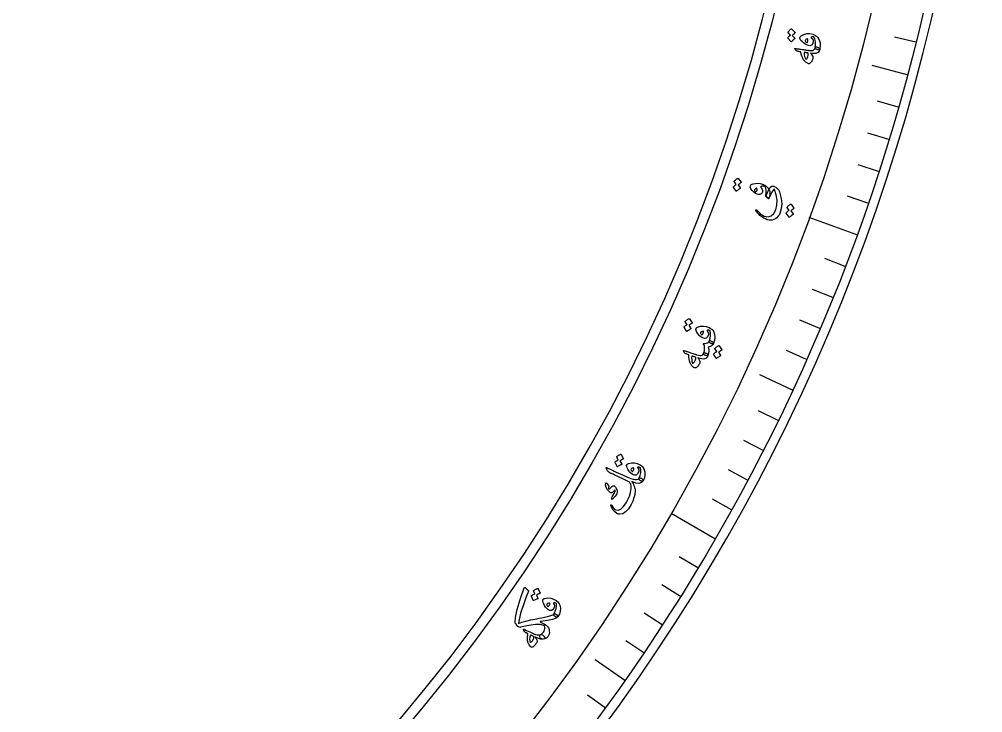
# Model space of a CAD drawing. Header units: millimetres. Extents: x -140 to 140, y -140 to 184.
# Drawn here: x 70.3 to 140, y -82.2 to -32 of the extents above; entities that cross this region are included whole.
import ezdxf

# ---------------------------------------------------------------- set-up
doc = ezdxf.new("R2010")
doc.units = ezdxf.units.MM
for name, color, linetype in [('CUT_INNER', 6, 'Continuous'), ('CUT_OUTER', 1, 'Continuous'), ('ENGRAVE', 7, 'Continuous'), ('ENGRAVE_FINE', 8, 'Continuous'), ('TEXT', 5, 'Continuous')]:
    doc.layers.add(name, color=color, linetype=linetype)

msp = doc.modelspace()

# ---------------------------------------------------------------- linework, layer by layer
at = {"layer": 'CUT_INNER'}
msp.add_arc((0, 0), 128.1, 95.976562, 87.539062, dxfattribs=at)
at = {"layer": 'CUT_OUTER'}
msp.add_arc((0, 0), 140, 175.78125, 4.570313, dxfattribs=at)
at = {"layer": 'ENGRAVE'}
for points in [[(134.5399, -36.0499), (132.0112, -35.3723)], [(130.886, -47.6386), (127.4419, -46.385)], [(126.236, -58.8648), (123.8633, -57.7584)], [(120.6252, -69.643), (117.4511, -67.8104)], [(114.0964, -79.8912), (111.9519, -78.3895)]]:
    msp.add_lwpolyline(points, dxfattribs=at)
for radius in [139.286, 135.6208, 128.814]:
    msp.add_circle((0, 0), radius, dxfattribs=at)
at = {"layer": 'ENGRAVE_FINE'}
for points in [[(135.1486, -33.6963), (133.6245, -33.3163)], [(133.8903, -38.3924), (132.3803, -37.9595)], [(133.1999, -40.7233), (131.6977, -40.264)], [(132.4689, -43.0417), (130.9749, -42.5563)], [(131.6975, -45.3471), (130.2123, -44.8357)], [(130.0347, -49.9156), (128.5682, -49.3527)], [(129.1437, -52.1775), (127.6873, -51.589)], [(128.2134, -54.4234), (126.7675, -53.8096)], [(127.2441, -56.6527), (125.8091, -56.0138)], [(125.1894, -61.059), (123.7776, -60.3704)], [(124.1047, -63.2345), (122.7051, -62.5214)], [(122.9822, -65.3908), (121.5953, -64.6534)], [(121.8223, -67.5272), (120.4484, -66.7657)], [(119.3914, -71.7376), (118.045, -70.9286)], [(118.1212, -73.8103), (116.7891, -72.9779)], [(116.8151, -75.8606), (115.4977, -75.0051)], [(115.4733, -77.8877), (114.1711, -77.0094)], [(112.6847, -81.8703), (111.4139, -80.947)]]:
    msp.add_lwpolyline(points, dxfattribs=at)
at = {"layer": 'TEXT'}
for points in [[(125.9217, -32.9848), (125.9182, -32.9789), (125.917, -32.9717), (125.9183, -32.963), (125.9219, -32.953), (125.9455, -32.9198), (125.9702, -32.8882), (125.996, -32.8582), (126.0229, -32.8296), (126.0512, -32.8024), (126.0813, -32.7764), (126.113, -32.7516), (126.1464, -32.7279), (126.1558, -32.7241), (126.1647, -32.7237), (126.1733, -32.7267), (126.1815, -32.733), (126.4227, -32.9878), (126.4252, -32.9938), (126.4233, -33.001), (126.417, -33.0097), (126.4063, -33.0196), (126.3972, -33.026), (126.3841, -33.0369), (126.3671, -33.0522), (126.3461, -33.072), (126.3208, -33.0964), (126.291, -33.1257), (126.2567, -33.1597), (126.2178, -33.1985), (126.4036, -33.3998), (126.4087, -33.4082), (126.4081, -33.4171), (126.4019, -33.4265), (126.3899, -33.4363), (126.3795, -33.4449), (126.3638, -33.4585), (126.3426, -33.4772), (126.3161, -33.501), (126.284, -33.5304), (126.2462, -33.5657), (126.2028, -33.6071), (126.1537, -33.6544), (126.1465, -33.6587), (126.1401, -33.6598), (126.1346, -33.6576), (126.13, -33.6521), (125.9025, -33.3954), (125.899, -33.3894), (125.8979, -33.3821), (125.8992, -33.3735), (125.9029, -33.3635), (125.9215, -33.3349), (125.9414, -33.3077), (125.9628, -33.2819), (125.9856, -33.2574), (126.0096, -33.2342), (126.0345, -33.2123), (126.0603, -33.1916), (126.087, -33.1721)], [(126.7726, -33.3364), (126.7832, -33.3115), (126.8021, -33.2858), (126.8293, -33.2593), (126.8648, -33.2319), (127.0609, -33.1259), (127.2653, -33.0696), (127.4778, -33.063), (127.6987, -33.1064), (127.8089, -33.1473), (127.9037, -33.197), (127.9831, -33.2554), (128.0471, -33.3224), (128.1646, -33.5168), (128.2302, -33.7248), (128.2439, -33.9464), (128.2055, -34.1814), (128.1939, -34.203), (128.1723, -34.2184), (128.1407, -34.2275), (128.0992, -34.2304), (128.0768, -34.2296), (128.0545, -34.2271), (128.0321, -34.2228), (128.0096, -34.2166), (127.9878, -34.2094), (127.967, -34.2017), (127.9474, -34.1935), (127.929, -34.1849), (127.8981, -34.1657), (127.8772, -34.1436), (127.8661, -34.1186), (127.865, -34.0906), (127.8943, -33.8602), (127.8899, -33.6525), (127.8519, -33.4677), (127.7804, -33.3057), (127.7254, -33.2982), (127.681, -33.2949), (127.6471, -33.296), (127.6237, -33.3012), (127.6026, -33.3094), (127.5879, -33.3182), (127.5796, -33.3276), (127.5778, -33.3378), (127.5783, -33.3452), (127.5802, -33.3515), (127.5834, -33.3567), (127.588, -33.3606), (127.6532, -33.4167), (127.6992, -33.4768), (127.7259, -33.541), (127.7332, -33.6093), (127.6996, -33.7932), (127.6178, -33.9041), (127.488, -33.9417), (127.3103, -33.9063), (127.2141, -33.8645), (127.1181, -33.8066), (127.0222, -33.7327), (126.9266, -33.6428), (126.8474, -33.5538), (126.7953, -33.4731), (126.7704, -33.4007), (126.7726, -33.3364)], [(127.1488, -33.5685), (127.1495, -33.6088), (127.1699, -33.6457), (127.2098, -33.6793), (127.2694, -33.7094), (127.2794, -33.7118), (127.2867, -33.713), (127.2913, -33.7129), (127.2931, -33.7117), (127.3124, -33.6761), (127.3276, -33.6389), (127.3386, -33.6001), (127.3454, -33.5598), (127.3472, -33.5231), (127.3441, -33.4917), (127.336, -33.4656), (127.323, -33.4448), (127.251, -33.4713), (127.198, -33.5007), (127.1639, -33.5331), (127.1488, -33.5685)], [(126.4206, -34.2002), (126.403, -34.1718), (126.4048, -34.1536), (126.4262, -34.1458), (126.4671, -34.1483), (126.4912, -34.1521), (126.5246, -34.1568), (126.5674, -34.1626), (126.6196, -34.1693), (126.6815, -34.1775), (126.7536, -34.1874), (126.8359, -34.199), (126.9284, -34.2123), (127.0193, -34.2253), (127.1007, -34.237), (127.1725, -34.2473), (127.2348, -34.2564), (127.2874, -34.2641), (127.3299, -34.2704), (127.3624, -34.2752), (127.385, -34.2786), (127.5279, -34.2963), (127.6425, -34.2971), (127.7286, -34.2812), (127.7863, -34.2484), (127.8126, -34.2214), (127.8344, -34.1861), (127.8519, -34.1425), (127.865, -34.0906), (127.8781, -34.0613), (127.8993, -34.0418), (127.9284, -34.032), (127.9657, -34.032), (128.0084, -34.0398), (128.0504, -34.0525), (128.0915, -34.0701), (128.1319, -34.0925), (128.1651, -34.1164), (128.1884, -34.1391), (128.2019, -34.1608), (128.2055, -34.1814), (128.1779, -34.2807), (128.137, -34.3617), (128.0827, -34.4243), (128.015, -34.4685), (127.9256, -34.4968), (127.8143, -34.51), (127.6812, -34.5082), (127.5263, -34.4912), (127.6023, -34.5691), (127.6587, -34.6429), (127.6953, -34.7123), (127.7123, -34.7775), (127.7114, -34.8263), (127.7013, -34.8813), (127.6818, -34.9424), (127.653, -35.0096), (127.6162, -35.0787), (127.5799, -35.1351), (127.5439, -35.1789), (127.5084, -35.2101), (127.469, -35.2323), (127.4311, -35.2437), (127.3946, -35.2443), (127.3596, -35.2341), (127.3182, -35.2132), (127.2737, -35.1849), (127.2262, -35.1492), (127.1757, -35.106), (127.1257, -35.0598), (127.0865, -35.0206), (127.0581, -34.9884), (127.0404, -34.9632), (126.9757, -34.833), (126.9191, -34.695), (126.8705, -34.5493), (126.8301, -34.3958), (126.7562, -34.3811), (126.6927, -34.3676), (126.6395, -34.3554), (126.5965, -34.3445), (126.5612, -34.3327), (126.5308, -34.3176), (126.5053, -34.2994), (126.4848, -34.278)], [(127.0678, -34.4319), (127.0776, -34.5814), (127.1039, -34.7131), (127.1465, -34.8271), (127.2056, -34.9235), (127.2151, -34.9314), (127.2251, -34.9339), (127.2355, -34.9309), (127.2465, -34.9225), (127.2742, -34.8877), (127.2987, -34.8485), (127.3202, -34.8049), (127.3385, -34.7569), (127.3537, -34.7044), (127.3657, -34.6476), (127.3747, -34.5863), (127.3804, -34.5207), (127.38, -34.5102), (127.3773, -34.4985), (127.3724, -34.4858), (127.3652, -34.4719), (127.3337, -34.4658), (127.3005, -34.46), (127.2657, -34.4545), (127.2294, -34.4494), (127.1914, -34.4445), (127.1518, -34.44), (127.1106, -34.4358), (127.0678, -34.4319)], [(122.0165, -43.782), (122.0135, -43.7759), (122.0131, -43.7685), (122.0151, -43.7601), (122.0195, -43.7504), (122.0459, -43.7197), (122.0733, -43.6905), (122.1016, -43.663), (122.1308, -43.637), (122.1614, -43.6126), (122.1936, -43.5894), (122.2273, -43.5676), (122.2627, -43.5471), (122.2723, -43.5442), (122.2813, -43.5446), (122.2895, -43.5483), (122.2972, -43.5553), (122.5152, -43.8297), (122.5172, -43.8358), (122.5147, -43.8428), (122.5076, -43.8508), (122.4961, -43.8598), (122.4865, -43.8653), (122.4725, -43.8749), (122.4542, -43.8886), (122.4316, -43.9064), (122.4043, -43.9284), (122.3721, -43.9547), (122.3349, -43.9854), (122.2928, -44.0205), (122.4604, -44.2368), (122.4647, -44.2456), (122.4634, -44.2544), (122.4563, -44.2631), (122.4436, -44.2718), (122.4325, -44.2794), (122.4156, -44.2915), (122.3929, -44.3082), (122.3644, -44.3295), (122.3299, -44.3557), (122.2892, -44.3874), (122.2424, -44.4246), (122.1894, -44.4672), (122.1819, -44.4708), (122.1754, -44.4713), (122.1702, -44.4686), (122.166, -44.4628), (121.9618, -44.1877), (121.9589, -44.1815), (121.9584, -44.1742), (121.9604, -44.1657), (121.965, -44.1561), (121.9859, -44.1294), (122.0082, -44.1042), (122.0317, -44.0805), (122.0565, -44.0582), (122.0824, -44.0374), (122.1091, -44.0178), (122.1366, -43.9996), (122.1649, -43.9827)], [(123.3816, -43.9415), (123.5521, -43.907), (123.7214, -43.9003), (123.8897, -43.9214), (124.0569, -43.9706), (124.0934, -43.9842), (124.129, -43.9987), (124.1637, -44.0143), (124.1976, -44.0308), (124.2303, -44.0483), (124.2617, -44.0666), (124.2918, -44.0857), (124.3206, -44.1056), (124.4939, -44.2729), (124.587, -44.4781), (124.5998, -44.7212), (124.532, -45.0019), (124.5245, -45.0148), (124.5139, -45.0204), (124.5002, -45.0186), (124.4835, -45.0094), (124.4455, -44.98), (124.4044, -44.9433), (124.3602, -44.8991), (124.3129, -44.8477), (124.3054, -44.8377), (124.3008, -44.8266), (124.2991, -44.8146), (124.3005, -44.8015), (124.3329, -44.5846), (124.3359, -44.4041), (124.3096, -44.2601), (124.2541, -44.1526), (124.2252, -44.1263), (124.1871, -44.1101), (124.1396, -44.1041), (124.0828, -44.1083), (124.0539, -44.1125), (124.028, -44.1178), (124.0051, -44.1242), (123.9852, -44.1316), (123.9675, -44.1399), (123.9516, -44.1487), (123.9372, -44.1581), (123.9244, -44.168), (123.981, -44.2322), (124.0234, -44.2925), (124.0516, -44.3488), (124.0657, -44.401), (124.0666, -44.5138), (124.034, -44.6025), (123.9677, -44.6673), (123.868, -44.7079), (123.7707, -44.7167), (123.6705, -44.6958), (123.5675, -44.6453), (123.4616, -44.5654), (123.3191, -44.4245), (123.2265, -44.2967), (123.1837, -44.1818), (123.1909, -44.0797), (123.2137, -44.0363), (123.2531, -43.9988), (123.309, -43.9672), (123.3816, -43.9415)], [(123.4954, -44.3789), (123.492, -44.4015), (123.4962, -44.4288), (123.508, -44.461), (123.5275, -44.498), (123.54, -44.5103), (123.5559, -44.5145), (123.5752, -44.5106), (123.598, -44.4986), (123.6463, -44.4554), (123.6719, -44.403), (123.6748, -44.3413), (123.6549, -44.2706), (123.6495, -44.2624), (123.6428, -44.2579), (123.6348, -44.2571), (123.6254, -44.26), (123.576, -44.2914), (123.5378, -44.3217), (123.511, -44.3509), (123.4954, -44.3789)], [(124.33, -44.858), (124.3446, -44.8023), (124.361, -44.7462), (124.3789, -44.6896), (124.3986, -44.6326), (124.4202, -44.5755), (124.4437, -44.5186), (124.4691, -44.4618), (124.4966, -44.4053), (124.553, -44.3017), (124.6119, -44.2183), (124.6736, -44.1551), (124.7379, -44.112), (124.7759, -44.0992), (124.8187, -44.0979), (124.8662, -44.1081), (124.9184, -44.13), (125.0235, -44.188), (125.107, -44.2426), (125.1689, -44.2937), (125.2091, -44.3414), (125.2408, -44.3949), (125.2708, -44.4574), (125.2992, -44.5287), (125.326, -44.6089), (125.4215, -45.0099), (125.4529, -45.3884), (125.4204, -45.7439), (125.3241, -46.0759), (125.261, -46.2041), (125.1852, -46.3139), (125.0968, -46.4052), (124.9959, -46.4781), (124.8868, -46.5311), (124.7741, -46.5632), (124.6576, -46.5742), (124.5375, -46.5644), (124.4134, -46.5343), (124.2851, -46.4847), (124.1526, -46.4157), (124.0158, -46.3273), (123.9467, -46.2768), (123.8822, -46.2246), (123.8223, -46.1707), (123.7669, -46.1151), (123.7156, -46.0583), (123.668, -46.0005), (123.6242, -45.9418), (123.5841, -45.8821), (123.5755, -45.861), (123.5742, -45.8441), (123.5802, -45.8314), (123.5935, -45.8231), (123.6123, -45.8188), (123.6298, -45.8209), (123.646, -45.8292), (123.6609, -45.8439), (123.7908, -46.0025), (123.9219, -46.1279), (124.0545, -46.22), (124.1886, -46.2786), (124.4641, -46.3192), (124.6949, -46.2567), (124.8807, -46.0907), (125.0212, -45.8215), (125.1049, -45.4866), (125.1192, -45.1281), (125.064, -44.7462), (124.939, -44.3417), (124.9346, -44.3357), (124.9286, -44.3328), (124.921, -44.333), (124.9118, -44.3362), (124.8271, -44.4052), (124.7352, -44.5404), (124.6361, -44.7418), (124.5293, -45.0093), (124.5227, -45.022), (124.5146, -45.0269), (124.5053, -45.0241), (124.4945, -45.0134)], [(125.8437, -45.6575), (125.8408, -45.6512), (125.8404, -45.6437), (125.8425, -45.6349), (125.8472, -45.625), (125.8741, -45.5931), (125.9019, -45.563), (125.9307, -45.5344), (125.9605, -45.5075), (125.9915, -45.4822), (126.0241, -45.4581), (126.0583, -45.4355), (126.0941, -45.4141), (126.1038, -45.411), (126.1128, -45.4114), (126.121, -45.4151), (126.1286, -45.4223), (126.3436, -45.7032), (126.3455, -45.7094), (126.3428, -45.7167), (126.3357, -45.725), (126.324, -45.7342), (126.3142, -45.74), (126.3001, -45.75), (126.2815, -45.7642), (126.2586, -45.7826), (126.2309, -45.8054), (126.1982, -45.8328), (126.1605, -45.8646), (126.1177, -45.901), (126.2828, -46.1224), (126.2871, -46.1314), (126.2856, -46.1404), (126.2784, -46.1495), (126.2655, -46.1585), (126.2543, -46.1664), (126.2372, -46.179), (126.2141, -46.1963), (126.1852, -46.2183), (126.1502, -46.2456), (126.109, -46.2785), (126.0614, -46.317), (126.0076, -46.3612), (126, -46.365), (125.9935, -46.3656), (125.9883, -46.3628), (125.9842, -46.3568), (125.7831, -46.0753), (125.7802, -46.0689), (125.7798, -46.0614), (125.782, -46.0527), (125.7867, -46.0427), (125.8081, -46.0151), (125.8308, -45.989), (125.8548, -45.9645), (125.88, -45.9414), (125.9063, -45.9198), (125.9333, -45.8995), (125.9612, -45.8805), (125.9899, -45.8629)], [(118.4768, -53.9213), (118.4744, -53.9148), (118.4745, -53.9075), (118.4772, -53.8992), (118.4825, -53.8899), (118.5114, -53.8613), (118.5411, -53.8343), (118.5716, -53.8091), (118.603, -53.7855), (118.6356, -53.7635), (118.6696, -53.743), (118.7051, -53.7239), (118.7421, -53.7063), (118.7519, -53.7041), (118.7608, -53.7052), (118.7688, -53.7096), (118.7758, -53.7173), (118.9701, -54.0094), (118.9716, -54.0157), (118.9684, -54.0225), (118.9608, -54.03), (118.9485, -54.038), (118.9385, -54.0427), (118.9237, -54.0512), (118.9043, -54.0634), (118.8803, -54.0793), (118.8512, -54.0991), (118.8169, -54.1228), (118.7772, -54.1505), (118.7323, -54.1822), (118.8812, -54.4122), (118.8848, -54.4213), (118.8827, -54.4299), (118.8749, -54.4381), (118.8615, -54.4458), (118.8498, -54.4525), (118.832, -54.4632), (118.8079, -54.4781), (118.7777, -54.497), (118.7411, -54.5205), (118.6979, -54.5489), (118.6481, -54.5822), (118.5916, -54.6205), (118.5838, -54.6235), (118.5773, -54.6235), (118.5723, -54.6204), (118.5687, -54.6142), (118.3882, -54.3225), (118.3857, -54.3161), (118.3859, -54.3087), (118.3886, -54.3004), (118.3939, -54.2912), (118.4171, -54.2662), (118.4414, -54.2428), (118.4669, -54.221), (118.4935, -54.2007), (118.5211, -54.182), (118.5493, -54.1646), (118.5783, -54.1486), (118.608, -54.134)], [(119.2556, -54.4124), (119.2702, -54.3897), (119.2932, -54.3676), (119.3246, -54.3461), (119.3642, -54.3251), (119.5755, -54.2541), (119.7865, -54.2333), (119.9971, -54.263), (120.2073, -54.3433), (120.3089, -54.4024), (120.3939, -54.4674), (120.4622, -54.5384), (120.5139, -54.6154), (120.5966, -54.8269), (120.6259, -55.0431), (120.6017, -55.2638), (120.5239, -55.4888), (120.5088, -55.5081), (120.4849, -55.5196), (120.4522, -55.5232), (120.4108, -55.519), (120.3889, -55.5145), (120.3673, -55.5082), (120.346, -55.5001), (120.3249, -55.4902), (120.3046, -55.4794), (120.2855, -55.4683), (120.2675, -55.4569), (120.2508, -55.4452), (120.2237, -55.4211), (120.2068, -55.3958), (120.2002, -55.3692), (120.2038, -55.3414), (120.2718, -55.1194), (120.3028, -54.914), (120.2968, -54.7253), (120.2539, -54.5535), (120.201, -54.5368), (120.1578, -54.5261), (120.1242, -54.5213), (120.1003, -54.5225), (120.0781, -54.527), (120.0621, -54.5331), (120.0524, -54.541), (120.0488, -54.5507), (120.0481, -54.5582), (120.0489, -54.5647), (120.0512, -54.5703), (120.0549, -54.575), (120.1097, -54.6413), (120.1448, -54.7084), (120.1602, -54.7762), (120.1558, -54.8447), (120.0914, -55.0203), (119.992, -55.1156), (119.8577, -55.1306), (119.6886, -55.0655), (119.6008, -55.0079), (119.516, -54.9345), (119.4342, -54.8454), (119.3552, -54.7406), (119.2923, -54.6394), (119.2547, -54.551), (119.2424, -54.4754), (119.2556, -54.4124)], [(119.5868, -54.7051), (119.5807, -54.7449), (119.5945, -54.7848), (119.6281, -54.8246), (119.6817, -54.8645), (119.6912, -54.8686), (119.6982, -54.871), (119.7027, -54.8717), (119.7047, -54.8708), (119.7298, -54.839), (119.751, -54.8049), (119.7685, -54.7686), (119.7821, -54.73), (119.7901, -54.6942), (119.7923, -54.6627), (119.7888, -54.6356), (119.7796, -54.6129), (119.7041, -54.6267), (119.6468, -54.6467), (119.6077, -54.6728), (119.5868, -54.7051)], [(120.2038, -55.3414), (120.2259, -55.3173), (120.245, -55.301), (120.2611, -55.2924), (120.2741, -55.2916), (120.2913, -55.2963), (120.3113, -55.3044), (120.334, -55.3159), (120.3595, -55.3309), (120.4388, -55.3839), (120.4927, -55.4278), (120.521, -55.4628), (120.5239, -55.4888), (120.4658, -55.5791), (120.3806, -55.6568), (120.2683, -55.7218), (120.1288, -55.7742), (120.1729, -55.9063), (120.186, -56.048), (120.168, -56.1992), (120.119, -56.3599), (120.108, -56.3746), (120.0919, -56.3831), (120.0706, -56.3853), (120.0441, -56.3813), (119.8819, -56.3398), (119.8638, -56.3351), (119.8465, -56.3254), (119.8299, -56.3105), (119.8141, -56.2906), (119.8037, -56.2714), (119.7979, -56.2516), (119.7966, -56.2312), (119.8, -56.2102), (119.8575, -56.0182), (119.8784, -55.8483), (119.863, -55.7005), (119.8112, -55.5749), (119.8033, -55.5593), (119.7998, -55.5436), (119.8007, -55.5278), (119.8059, -55.5119), (119.8144, -55.4988), (119.825, -55.4916), (119.8378, -55.4902), (119.8527, -55.4947), (119.8662, -55.5004), (119.8784, -55.5045), (119.8892, -55.5068), (119.8986, -55.5073), (119.998, -55.4807), (120.082, -55.4441), (120.1506, -55.3977), (120.2038, -55.3414)], [(120.6258, -55.8657), (120.6235, -55.8592), (120.6237, -55.8517), (120.6265, -55.8433), (120.632, -55.8338), (120.6614, -55.8046), (120.6916, -55.7772), (120.7226, -55.7515), (120.7545, -55.7274), (120.7875, -55.705), (120.8219, -55.6841), (120.8578, -55.6647), (120.8952, -55.6467), (120.9051, -55.6444), (120.914, -55.6456), (120.9219, -55.65), (120.9288, -55.6578), (121.1196, -55.9548), (121.121, -55.9612), (121.1177, -55.9681), (121.1099, -55.9757), (121.0975, -55.9839), (121.0873, -55.9887), (121.0724, -55.9973), (121.0528, -56.0098), (121.0284, -56.026), (120.999, -56.0462), (120.9642, -56.0704), (120.924, -56.0986), (120.8784, -56.1309), (121.0244, -56.3647), (121.0279, -56.374), (121.0257, -56.3828), (121.0178, -56.3911), (121.0041, -56.3989), (120.9923, -56.4057), (120.9743, -56.4167), (120.9499, -56.4318), (120.9193, -56.4511), (120.8822, -56.475), (120.8384, -56.504), (120.7879, -56.538), (120.7307, -56.577), (120.7228, -56.5801), (120.7163, -56.5801), (120.7113, -56.577), (120.7078, -56.5707), (120.5309, -56.2742), (120.5286, -56.2676), (120.5288, -56.2601), (120.5317, -56.2517), (120.5372, -56.2422), (120.5608, -56.2168), (120.5855, -56.1929), (120.6114, -56.1707), (120.6384, -56.1501), (120.6664, -56.1309), (120.695, -56.1132), (120.7243, -56.0969), (120.7543, -56.082)], [(118.359, -56.0621), (118.3467, -56.031), (118.3517, -56.0135), (118.3741, -56.0096), (118.414, -56.0193), (118.437, -56.0273), (118.4691, -56.0379), (118.5102, -56.0511), (118.5603, -56.0671), (118.6198, -56.086), (118.689, -56.1085), (118.768, -56.1345), (118.8566, -56.164), (118.9438, -56.1929), (119.0218, -56.2189), (119.0907, -56.2418), (119.1504, -56.2618), (119.2007, -56.2786), (119.2415, -56.2923), (119.2726, -56.3029), (119.2942, -56.3102), (119.4318, -56.3529), (119.5444, -56.3741), (119.632, -56.3736), (119.6946, -56.3516), (119.7252, -56.3297), (119.753, -56.2988), (119.7779, -56.259), (119.8, -56.2102), (119.8181, -56.1838), (119.8423, -56.1683), (119.8728, -56.1639), (119.9094, -56.1705), (119.9501, -56.1857), (119.9892, -56.2056), (120.0266, -56.2302), (120.0623, -56.2595), (120.0907, -56.2888), (120.1096, -56.3153), (120.1191, -56.339), (120.119, -56.3599), (120.0743, -56.4528), (120.0196, -56.5253), (119.9551, -56.5773), (119.8807, -56.6088), (119.7876, -56.6208), (119.6757, -56.6141), (119.5451, -56.5886), (119.3957, -56.5445), (119.4566, -56.6347), (119.499, -56.7172), (119.5228, -56.7921), (119.528, -56.8592), (119.5185, -56.9071), (119.4987, -56.9595), (119.4687, -57.0161), (119.4284, -57.0772), (119.38, -57.1386), (119.3343, -57.1877), (119.2911, -57.2245), (119.2507, -57.2489), (119.208, -57.2637), (119.1686, -57.2682), (119.1326, -57.2624), (119.1, -57.2461), (119.0629, -57.2182), (119.0241, -57.1825), (118.9837, -57.1389), (118.9416, -57.0875), (118.9006, -57.0331), (118.869, -56.9876), (118.8467, -56.9508), (118.8338, -56.923), (118.7932, -56.7833), (118.7619, -56.6375), (118.74, -56.4854), (118.7274, -56.3272), (118.6573, -56.2996), (118.5971, -56.2751), (118.5469, -56.2537), (118.5066, -56.2354), (118.4739, -56.2175), (118.4466, -56.1973), (118.4248, -56.1748), (118.4084, -56.1501)], [(118.9549, -56.4049), (118.9381, -56.5537), (118.9406, -56.688), (118.9623, -56.8078), (119.0034, -56.9131), (119.0114, -56.9226), (119.0207, -56.9268), (119.0316, -56.9257), (119.0438, -56.9194), (119.0772, -56.8901), (119.1084, -56.8558), (119.1372, -56.8167), (119.1637, -56.7727), (119.188, -56.7238), (119.2099, -56.6699), (119.2295, -56.6112), (119.2468, -56.5477), (119.2483, -56.5372), (119.2477, -56.5253), (119.2451, -56.5119), (119.2405, -56.497), (119.2106, -56.4854), (119.179, -56.4738), (119.1457, -56.4622), (119.1108, -56.4507), (119.0743, -56.4392), (119.0361, -56.4277), (118.9963, -56.4163), (118.9549, -56.4049)], [(113.515, -63.7071), (113.5131, -63.7005), (113.5139, -63.6932), (113.5173, -63.6851), (113.5233, -63.6764), (113.5545, -63.6503), (113.5864, -63.6259), (113.619, -63.6033), (113.6522, -63.5825), (113.6865, -63.5633), (113.7221, -63.5458), (113.7591, -63.5297), (113.7974, -63.5153), (113.8074, -63.514), (113.8162, -63.5158), (113.8237, -63.5209), (113.8301, -63.5291), (113.9991, -63.8365), (114, -63.8429), (113.9964, -63.8495), (113.9881, -63.8562), (113.9752, -63.8632), (113.9648, -63.867), (113.9494, -63.8742), (113.929, -63.8848), (113.9037, -63.8986), (113.8731, -63.9159), (113.8369, -63.9366), (113.7951, -63.9609), (113.7476, -63.9886), (113.8766, -64.2304), (113.8794, -64.2398), (113.8766, -64.2482), (113.8682, -64.2557), (113.8541, -64.2622), (113.8419, -64.2679), (113.8232, -64.2771), (113.798, -64.2899), (113.7663, -64.3062), (113.7279, -64.3265), (113.6824, -64.3511), (113.63, -64.3802), (113.5705, -64.4136), (113.5624, -64.4159), (113.556, -64.4154), (113.5513, -64.4118), (113.5482, -64.4054), (113.3929, -64.0995), (113.391, -64.0929), (113.3918, -64.0856), (113.3952, -64.0775), (113.4013, -64.0688), (113.4265, -64.0458), (113.4527, -64.0245), (113.4799, -64.0049), (113.5081, -63.987), (113.5372, -63.9706), (113.5668, -63.9557), (113.597, -63.9422), (113.6278, -63.9301)], [(114.2497, -64.2622), (114.2662, -64.2408), (114.2909, -64.2207), (114.324, -64.2018), (114.3653, -64.1843), (114.5818, -64.1313), (114.7937, -64.1284), (115.0011, -64.1756), (115.2038, -64.2734), (115.3001, -64.3408), (115.3793, -64.4128), (115.4414, -64.4893), (115.4864, -64.5704), (115.551, -64.7881), (115.562, -65.0059), (115.5193, -65.2238), (115.4228, -65.4415), (115.4061, -65.4595), (115.3814, -65.4689), (115.3485, -65.4698), (115.3076, -65.4621), (115.2861, -65.4557), (115.2651, -65.4476), (115.2446, -65.4378), (115.2244, -65.4262), (115.2051, -65.4136), (115.187, -65.4009), (115.17, -65.3881), (115.1544, -65.3751), (115.1293, -65.3488), (115.1147, -65.3221), (115.1103, -65.2951), (115.1163, -65.2677), (115.2028, -65.0522), (115.2509, -64.8501), (115.2608, -64.6616), (115.2325, -64.4868), (115.1813, -64.4657), (115.1391, -64.4514), (115.106, -64.4438), (115.0821, -64.443), (115.0596, -64.4455), (115.0432, -64.4503), (115.0328, -64.4574), (115.0284, -64.4667), (115.0271, -64.4741), (115.0273, -64.4807), (115.0291, -64.4865), (115.0325, -64.4915), (115.0815, -64.5621), (115.1108, -64.6319), (115.1204, -64.7008), (115.1103, -64.7687), (115.0313, -64.9382), (114.9242, -65.0248), (114.7891, -65.0285), (114.6261, -64.9493), (114.5435, -64.8846), (114.4652, -64.8043), (114.3912, -64.7086), (114.3213, -64.5975), (114.2671, -64.4914), (114.2371, -64.4002), (114.2313, -64.3238), (114.2497, -64.2622)], [(112.756, -64.5144), (112.7432, -64.4851), (112.7448, -64.4691), (112.7607, -64.4663), (112.7911, -64.4768), (112.8176, -64.4889), (112.8609, -64.5094), (112.9213, -64.5382), (112.9986, -64.5753), (113.093, -64.6205), (113.2046, -64.6736), (113.3334, -64.7345), (113.4794, -64.8032), (113.9379, -65.0155), (114.2932, -65.1724), (114.5453, -65.2742), (114.6942, -65.321), (114.834, -65.338), (114.9513, -65.3342), (115.046, -65.3096), (115.1182, -65.2643), (115.1492, -65.2412), (115.1832, -65.2289), (115.2202, -65.2272), (115.2601, -65.2363), (115.2994, -65.2532), (115.3348, -65.2752), (115.3661, -65.3022), (115.3935, -65.3344), (115.4144, -65.3669), (115.4266, -65.395), (115.4301, -65.4187), (115.4247, -65.4381), (115.302, -65.5675), (115.1242, -65.6202), (114.8914, -65.596), (114.6039, -65.495), (114.6531, -65.5643), (114.6991, -65.642), (114.742, -65.7281), (114.7817, -65.8227), (114.812, -65.9136), (114.8327, -66.0014), (114.8438, -66.0861), (114.8455, -66.1676), (114.8184, -66.422), (114.7614, -66.6725), (114.6745, -66.919), (114.5577, -67.1614), (114.3619, -67.4711), (114.16, -67.6894), (113.9524, -67.8165), (113.7396, -67.8525), (113.6806, -67.8453), (113.626, -67.8327), (113.5757, -67.8147), (113.5298, -67.7913), (113.3808, -67.6792), (113.2568, -67.5497), (113.158, -67.4029), (113.0842, -67.2388), (113.0806, -67.2247), (113.0801, -67.2113), (113.0825, -67.1986), (113.088, -67.1865), (113.0949, -67.1782), (113.1038, -67.1732), (113.1147, -67.1717), (113.1275, -67.1737), (113.1383, -67.1798), (113.1487, -67.1897), (113.1586, -67.2032), (113.168, -67.2204), (113.2364, -67.3449), (113.3018, -67.4398), (113.3643, -67.5052), (113.4238, -67.541), (113.6187, -67.56), (113.8146, -67.4812), (114.0113, -67.3044), (114.2084, -67.0295), (114.3297, -66.7994), (114.4299, -66.5514), (114.5086, -66.2855), (114.5658, -66.0019), (114.5731, -65.9014), (114.5669, -65.8057), (114.5472, -65.7147), (114.514, -65.6285), (114.4977, -65.6032), (114.4709, -65.5757), (114.4335, -65.546), (114.3854, -65.5143), (114.3013, -65.4661), (114.1573, -65.3926), (113.9533, -65.2937), (113.6894, -65.1694), (113.5512, -65.1049), (113.4318, -65.0491), (113.3313, -65.0022), (113.2497, -64.9642), (113.1866, -64.9349), (113.1415, -64.9139), (113.1144, -64.9013), (113.1054, -64.8971), (113.0132, -64.8522), (112.9417, -64.8087), (112.8909, -64.7665), (112.8607, -64.7255)], [(114.555, -64.5817), (114.5456, -64.6209), (114.556, -64.6617), (114.5862, -64.7043), (114.6362, -64.7485), (114.6453, -64.7534), (114.652, -64.7563), (114.6565, -64.7574), (114.6586, -64.7567), (114.6862, -64.7271), (114.7103, -64.695), (114.7307, -64.6602), (114.7475, -64.6229), (114.7585, -64.5879), (114.7634, -64.5567), (114.7622, -64.5294), (114.7549, -64.506), (114.6785, -64.5135), (114.6198, -64.5286), (114.5786, -64.5513), (114.555, -64.5817)], [(112.725, -65.6024), (112.7294, -65.5966), (112.7351, -65.5927), (112.7421, -65.5905), (112.7502, -65.5902), (112.7562, -65.592), (112.7621, -65.5949), (112.768, -65.5989), (112.7739, -65.604), (112.9123, -65.7787), (112.9255, -65.7979), (112.9342, -65.815), (112.9384, -65.8301), (112.9381, -65.8432), (112.9256, -65.8923), (112.9206, -65.9373), (112.923, -65.9784), (112.9329, -66.0153), (112.9424, -66.0271), (112.9592, -66.0284), (112.9832, -66.0194), (113.0144, -66), (113.0319, -65.985), (113.0493, -65.9692), (113.0667, -65.9525), (113.084, -65.935), (113.1014, -65.9163), (113.119, -65.8963), (113.1368, -65.8751), (113.1547, -65.8525), (113.24, -65.7881), (113.3293, -65.8034), (113.4226, -65.8986), (113.5197, -66.0739), (113.5426, -66.1363), (113.5562, -66.1922), (113.5605, -66.2416), (113.5556, -66.2844), (113.5415, -66.3265), (113.5144, -66.3801), (113.4743, -66.4453), (113.4211, -66.5221), (113.393, -66.5608), (113.3649, -66.5966), (113.3367, -66.6295), (113.3085, -66.6596), (113.2809, -66.6872), (113.2545, -66.7127), (113.2294, -66.7361), (113.2055, -66.7574), (113.1869, -66.7682), (113.1698, -66.7736), (113.1541, -66.7737), (113.1399, -66.7684), (113.1278, -66.7585), (113.122, -66.7466), (113.1225, -66.7328), (113.1293, -66.717), (113.1537, -66.6683), (113.1823, -66.6136), (113.2149, -66.5528), (113.2516, -66.486), (113.3199, -66.3612), (113.3686, -66.261), (113.3977, -66.1855), (113.4072, -66.1347), (113.4064, -66.1269), (113.4029, -66.1208), (113.3965, -66.1166), (113.3875, -66.1141), (113.3809, -66.1143), (113.3733, -66.1171), (113.3646, -66.1228), (113.3549, -66.1312), (113.2743, -66.2149), (113.2386, -66.2487), (113.203, -66.2747), (113.1675, -66.2927), (113.132, -66.303), (113.0948, -66.3074), (113.0614, -66.3033), (113.0319, -66.2908), (113.0062, -66.2698), (112.8512, -66.0968), (112.7526, -65.9279), (112.7106, -65.7631), (112.725, -65.6024)], [(106.8312, -73.1811), (106.8379, -73.1726), (106.845, -73.1661), (106.8525, -73.1616), (106.8604, -73.1592), (106.8728, -73.158), (106.8861, -73.1616), (106.9003, -73.1698), (106.9154, -73.1828), (107.1144, -73.3704), (107.1227, -73.3804), (107.127, -73.3919), (107.1274, -73.4047), (107.1239, -73.4189), (106.9685, -73.8292), (106.8315, -74.2064), (106.7131, -74.5505), (106.6138, -74.8618), (106.5338, -75.1399), (106.4737, -75.3848), (106.4337, -75.5966), (106.4138, -75.7752), (106.6505, -75.6758), (106.9492, -75.584), (107.3099, -75.4992), (107.7328, -75.421), (107.9086, -75.3886), (108.0932, -75.3512), (108.2864, -75.3088), (108.4884, -75.2613), (108.6727, -75.2131), (108.813, -75.1689), (108.9095, -75.1288), (108.9619, -75.0928), (109.0182, -75.0576), (109.0809, -75.065), (109.1499, -75.1149), (109.2253, -75.2074), (109.2429, -75.2362), (109.2532, -75.2601), (109.2563, -75.2789), (109.2521, -75.2927), (109.1264, -75.3827), (108.8768, -75.4673), (108.5033, -75.5459), (108.0064, -75.6173), (107.9853, -75.6274), (107.9747, -75.6369), (107.9746, -75.6461), (107.9849, -75.6548), (108.1501, -75.7389), (108.2891, -75.8177), (108.4019, -75.8913), (108.4885, -75.9596), (108.5348, -76.0176), (108.5723, -76.0772), (108.6008, -76.1383), (108.6205, -76.2011), (108.6397, -76.3147), (108.6403, -76.4232), (108.6223, -76.5265), (108.5857, -76.6247), (108.5294, -76.724), (108.4639, -76.8005), (108.3892, -76.8542), (108.3055, -76.8851), (108.1951, -76.9007), (108.1052, -76.8915), (108.0359, -76.8576), (107.9872, -76.799), (107.9505, -76.7163), (107.9413, -76.6507), (107.9595, -76.6022), (108.0052, -76.5708), (108.0833, -76.5304), (108.1513, -76.4745), (108.2094, -76.403), (108.2573, -76.3159), (108.291, -76.2204), (108.3065, -76.1236), (108.3037, -76.0253), (108.2827, -75.9258), (108.0121, -75.8406), (107.6346, -75.8316), (107.1504, -75.8974), (106.5595, -76.0363), (106.5095, -76.0427), (106.4612, -76.0341), (106.4145, -76.0106), (106.3695, -75.9722), (106.2879, -75.8877), (106.2286, -75.8192), (106.1915, -75.7666), (106.1768, -75.73), (106.1934, -75.3059), (106.3091, -74.742), (106.5215, -74.038), (106.8279, -73.1928), (106.8288, -73.1912), (106.8294, -73.1897), (106.8297, -73.1883), (106.8296, -73.1869), (106.8295, -73.1855), (106.8297, -73.1841), (106.8303, -73.1826), (106.8312, -73.1811)], [(107.5056, -73.3949), (107.5043, -73.3881), (107.5057, -73.3809), (107.5098, -73.3732), (107.5166, -73.365), (107.5499, -73.3417), (107.5838, -73.3202), (107.6182, -73.3006), (107.6531, -73.2827), (107.689, -73.2666), (107.726, -73.2522), (107.7642, -73.2395), (107.8037, -73.2285), (107.8137, -73.228), (107.8223, -73.2306), (107.8294, -73.2363), (107.835, -73.2451), (107.9765, -73.5662), (107.9769, -73.5726), (107.9726, -73.5788), (107.9638, -73.5848), (107.9504, -73.5906), (107.9396, -73.5935), (107.9237, -73.5993), (107.9025, -73.6081), (107.876, -73.6196), (107.8441, -73.6342), (107.8062, -73.6517), (107.7624, -73.6722), (107.7126, -73.6957), (107.82, -73.9477), (107.822, -73.9574), (107.8185, -73.9655), (107.8094, -73.9722), (107.7948, -73.9775), (107.7822, -73.9821), (107.7628, -73.9896), (107.7365, -74.0001), (107.7035, -74.0136), (107.6634, -74.0305), (107.616, -74.0511), (107.5612, -74.0754), (107.4991, -74.1035), (107.4908, -74.1051), (107.4845, -74.104), (107.48, -74.1), (107.4775, -74.0933), (107.3496, -73.7751), (107.3483, -73.7683), (107.3497, -73.7611), (107.3538, -73.7534), (107.3606, -73.7452), (107.3877, -73.7245), (107.4157, -73.7056), (107.4445, -73.6885), (107.4742, -73.6731), (107.5046, -73.6593), (107.5354, -73.647), (107.5667, -73.6362), (107.5984, -73.6269)], [(108.1888, -74.012), (108.2072, -73.9922), (108.2336, -73.9743), (108.2681, -73.9585), (108.3108, -73.9446), (108.5312, -73.9108), (108.7425, -73.9264), (108.9449, -73.9916), (109.1383, -74.1067), (109.2284, -74.1823), (109.301, -74.261), (109.3562, -74.3426), (109.3939, -74.4273), (109.4392, -74.6498), (109.4311, -74.8678), (109.3694, -75.0811), (109.2543, -75.2895), (109.2361, -75.306), (109.2106, -75.3132), (109.1778, -75.3112), (109.1377, -75.2999), (109.1169, -75.2917), (109.0967, -75.2818), (109.0771, -75.2702), (109.058, -75.2569), (109.0398, -75.2427), (109.0229, -75.2285), (109.0072, -75.2142), (108.9927, -75.1999), (108.9701, -75.1715), (108.9578, -75.1436), (108.9558, -75.1163), (108.9641, -75.0895), (109.0692, -74.8824), (109.1348, -74.6854), (109.1612, -74.4985), (109.1483, -74.3219), (109.0991, -74.2963), (109.0583, -74.2783), (109.026, -74.2679), (109.0022, -74.265), (108.9796, -74.2656), (108.9628, -74.269), (108.9519, -74.2751), (108.9467, -74.284), (108.9447, -74.2912), (108.9444, -74.2978), (108.9457, -74.3037), (108.9486, -74.309), (108.9912, -74.3837), (109.0143, -74.4557), (109.0179, -74.5252), (109.0018, -74.592), (108.9084, -74.7539), (108.7941, -74.8308), (108.6592, -74.8226), (108.5037, -74.7295), (108.4271, -74.6578), (108.3561, -74.571), (108.2907, -74.4692), (108.2309, -74.3524), (108.1862, -74.242), (108.1642, -74.1484), (108.1651, -74.0718), (108.1888, -74.012)], [(108.4651, -74.3571), (108.4522, -74.3953), (108.459, -74.4369), (108.4854, -74.4819), (108.5314, -74.5304), (108.54, -74.536), (108.5464, -74.5395), (108.5508, -74.541), (108.5529, -74.5405), (108.5831, -74.5134), (108.6098, -74.4835), (108.6332, -74.4507), (108.6532, -74.415), (108.6673, -74.3811), (108.6749, -74.3505), (108.676, -74.3232), (108.6708, -74.2992), (108.5941, -74.2999), (108.5342, -74.3098), (108.4912, -74.3289), (108.4651, -74.3571)], [(108.0106, -76.5699), (108.0627, -76.5637), (108.1178, -76.5795), (108.1758, -76.6174), (108.2369, -76.6772), (108.2977, -76.7552), (108.3297, -76.8154), (108.3331, -76.8576), (108.3077, -76.8819), (108.1754, -76.9072), (108.0111, -76.8921), (107.8148, -76.8365), (107.5867, -76.7404), (107.6773, -76.8578), (107.7356, -76.9564), (107.7616, -77.0362), (107.7552, -77.0972), (107.7428, -77.1235), (107.7278, -77.1507), (107.7103, -77.1789), (107.6904, -77.208), (107.6685, -77.2381), (107.6452, -77.2693), (107.6205, -77.3016), (107.5943, -77.335), (107.545, -77.3915), (107.5028, -77.4338), (107.4678, -77.4619), (107.44, -77.4758), (107.3831, -77.4814), (107.3353, -77.4753), (107.2964, -77.4576), (107.2666, -77.4282), (107.1875, -77.3028), (107.129, -77.2008), (107.0909, -77.1221), (107.0735, -77.0667), (107.0648, -77.0034), (107.0593, -76.939), (107.0568, -76.8736), (107.0575, -76.8071), (107.0614, -76.7391), (107.0686, -76.669), (107.0791, -76.5968), (107.0928, -76.5224), (106.9572, -76.4495), (106.9293, -76.4343), (106.9064, -76.418), (106.8886, -76.4004), (106.8758, -76.3817), (106.7799, -76.2127), (106.7721, -76.1862), (106.7824, -76.1739), (106.8109, -76.1757), (106.8575, -76.1916), (106.9933, -76.2602), (107.1183, -76.3224), (107.2326, -76.3781), (107.3363, -76.4273), (107.4292, -76.4695), (107.5117, -76.5041), (107.5835, -76.5312), (107.6448, -76.5508), (107.7518, -76.5757), (107.8484, -76.5871), (107.9347, -76.5852), (108.0106, -76.5699)], [(107.2803, -76.6035), (107.2338, -76.7653), (107.2138, -76.9084), (107.2203, -77.0327), (107.2535, -77.1383), (107.2867, -77.1257), (107.3216, -77.104), (107.3582, -77.0732), (107.3964, -77.0334), (107.4158, -77.0086), (107.4344, -76.9828), (107.4522, -76.9562), (107.469, -76.9286), (107.4847, -76.8999), (107.4986, -76.8696), (107.5109, -76.8379), (107.5216, -76.8047), (107.5235, -76.7591), (107.5, -76.717), (107.4511, -76.6785), (107.3768, -76.6436), (107.3406, -76.6303), (107.3124, -76.6192), (107.2923, -76.6103), (107.2803, -76.6035)]]:
    msp.add_lwpolyline(points, close=True, dxfattribs=at)

doc.saveas('drawing.dxf')
